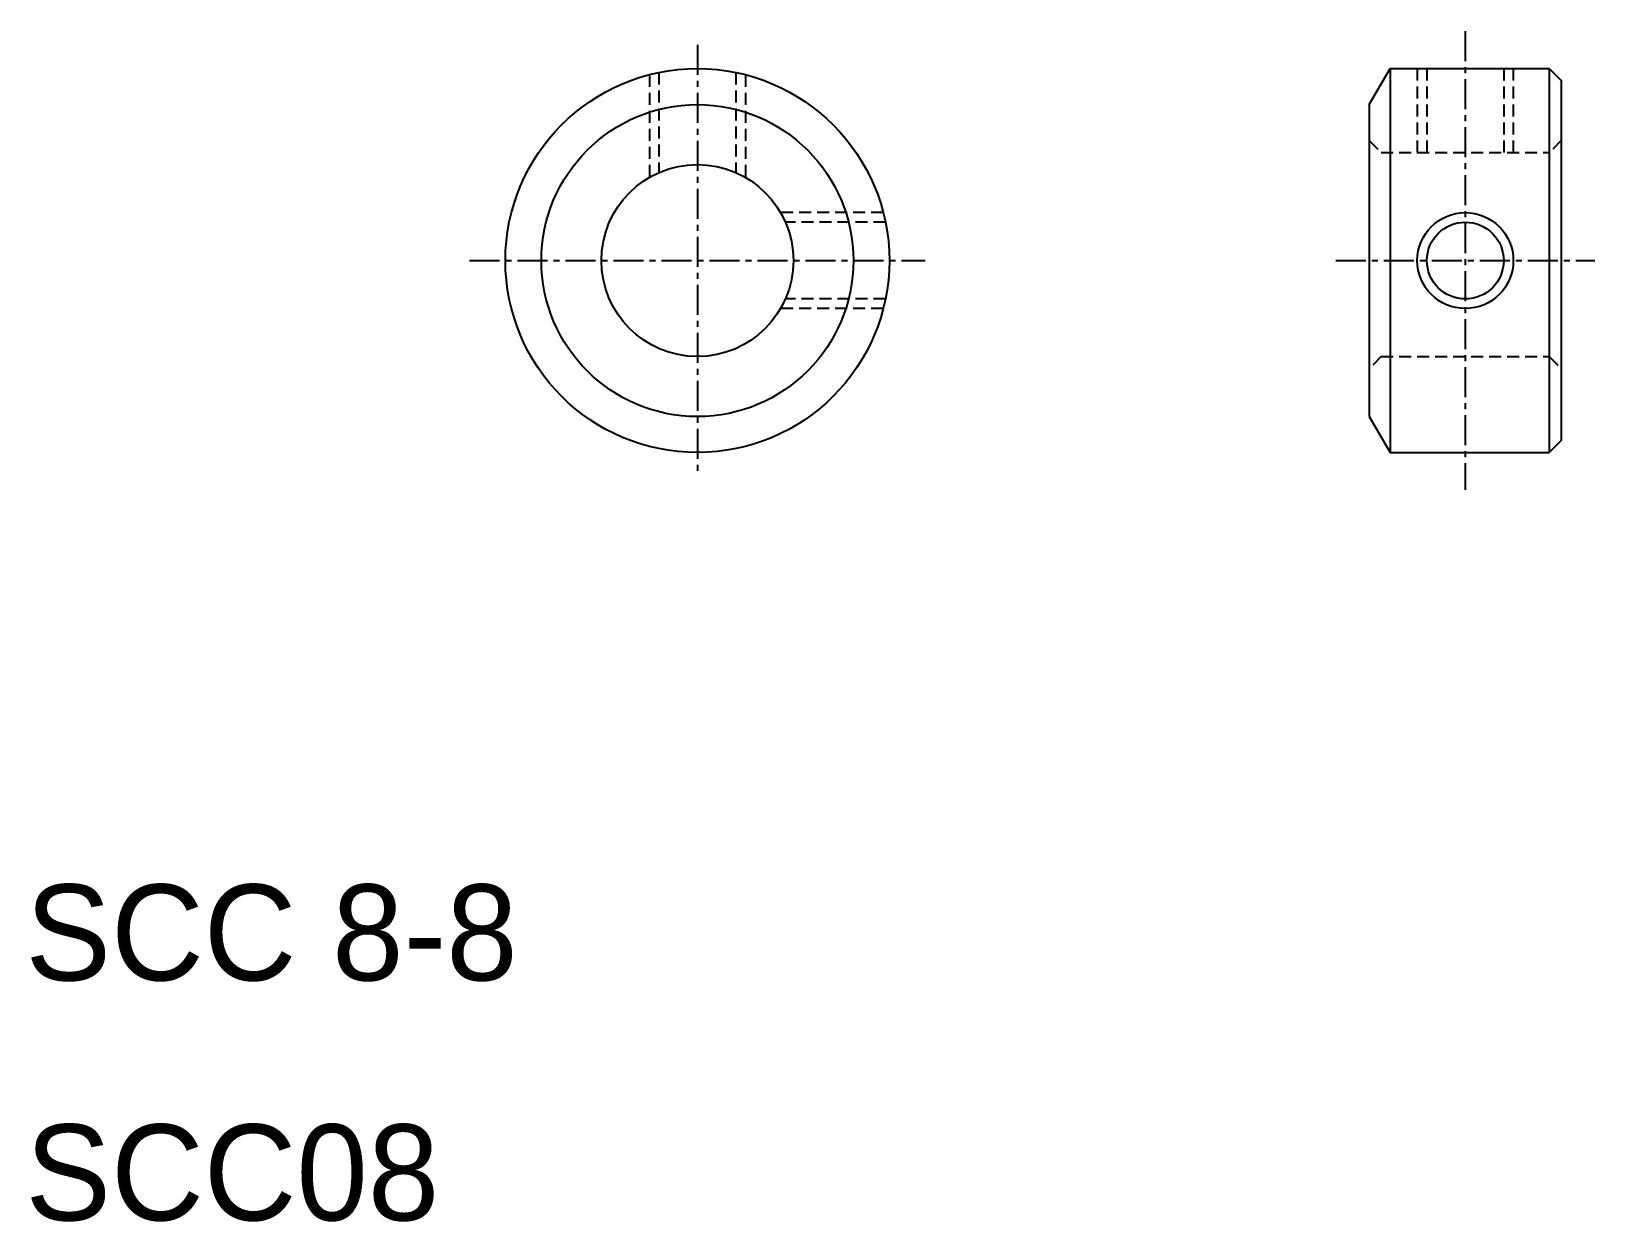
# Model space of a CAD drawing. Extents: x 10.2 to 75.4, y 9.9 to 59.6.
import ezdxf

# ---------------------------------------------------------------- set-up
doc = ezdxf.new("R2010")
doc.units = 0
doc.linetypes.add('CENTER', pattern=[2, 1.25, -0.25, 0.25, -0.25])
doc.linetypes.add('DASHED', pattern=[0.75, 0.5, -0.25])
doc.layers.get('0').update_dxf_attribs({"linetype": 'CONTINUOUS'})
doc.layers.add('CENTER', color=1, linetype='CENTER')

msp = doc.modelspace()

# ---------------------------------------------------------------- linework, layer by layer
at = {"color": 7, "linetype": 'CONTINUOUS'}
for p, q in [((66, 56.5), (66.866, 58)), ((66.866, 58), (66.866, 42)), ((66.866, 58), (73.5, 58)), ((73.5, 58), (74, 57.5)), ((73.5, 58), (73.5, 42)), ((74, 57.5), (74, 42.5)), ((66, 56.5), (66, 43.5)), ((66, 43.5), (66.866, 42)), ((74, 42.5), (73.5, 42)), ((66.866, 42), (73.5, 42))]:
    msp.add_line(p, q, dxfattribs=at)
at = {"color": 3, "linetype": 'DASHED'}
for p, q in [((68, 58), (68, 54.5)), ((68.4, 58), (68.4, 54.5)), ((71.6, 58), (71.6, 54.5)), ((72, 58), (72, 54.5)), ((36, 57.746), (36, 53.464)), ((36.4, 57.838), (36.4, 53.666)), ((39.6, 57.838), (39.6, 53.666)), ((40, 57.746), (40, 53.464)), ((66, 55), (66.5, 54.5)), ((74, 55), (73.5, 54.5)), ((66.5, 54.5), (73.5, 54.5)), ((45.746, 52), (41.464, 52)), ((45.838, 51.6), (41.666, 51.6)), ((45.838, 48.4), (41.666, 48.4)), ((45.746, 48), (41.464, 48)), ((66.5, 46), (66, 45.5)), ((66.5, 46), (73.5, 46)), ((73.5, 46), (74, 45.5))]:
    msp.add_line(p, q, dxfattribs=at)
at = {"color": 7, "linetype": 'CONTINUOUS'}
for centre, radius in [((38, 50), 8), ((38, 50), 6.5), ((38, 50), 4), ((70, 50), 1.6)]:
    msp.add_circle(centre, radius, dxfattribs=at)
at = {"color": 3, "linetype": 'CONTINUOUS'}
msp.add_circle((70, 50), 2, dxfattribs=at)
at = {"layer": 'CENTER', "color": 1, "linetype": 'CENTER'}
for p, q in [((70, 59.557), (70, 40.443)), ((38, 58.99), (38, 41.01)), ((28.509, 50), (47.491, 50)), ((64.607, 50), (75.393, 50))]:
    msp.add_line(p, q, dxfattribs=at)

# ---------------------------------------------------------------- texts
at = {"color": 7, "linetype": 'CONTINUOUS'}
for s, p in [('SCC 8-8', (10, 20)), ('SCC08', (10, 10))]:
    msp.add_text(s, height=4, dxfattribs=at).set_placement(p)

doc.saveas('drawing.dxf')
